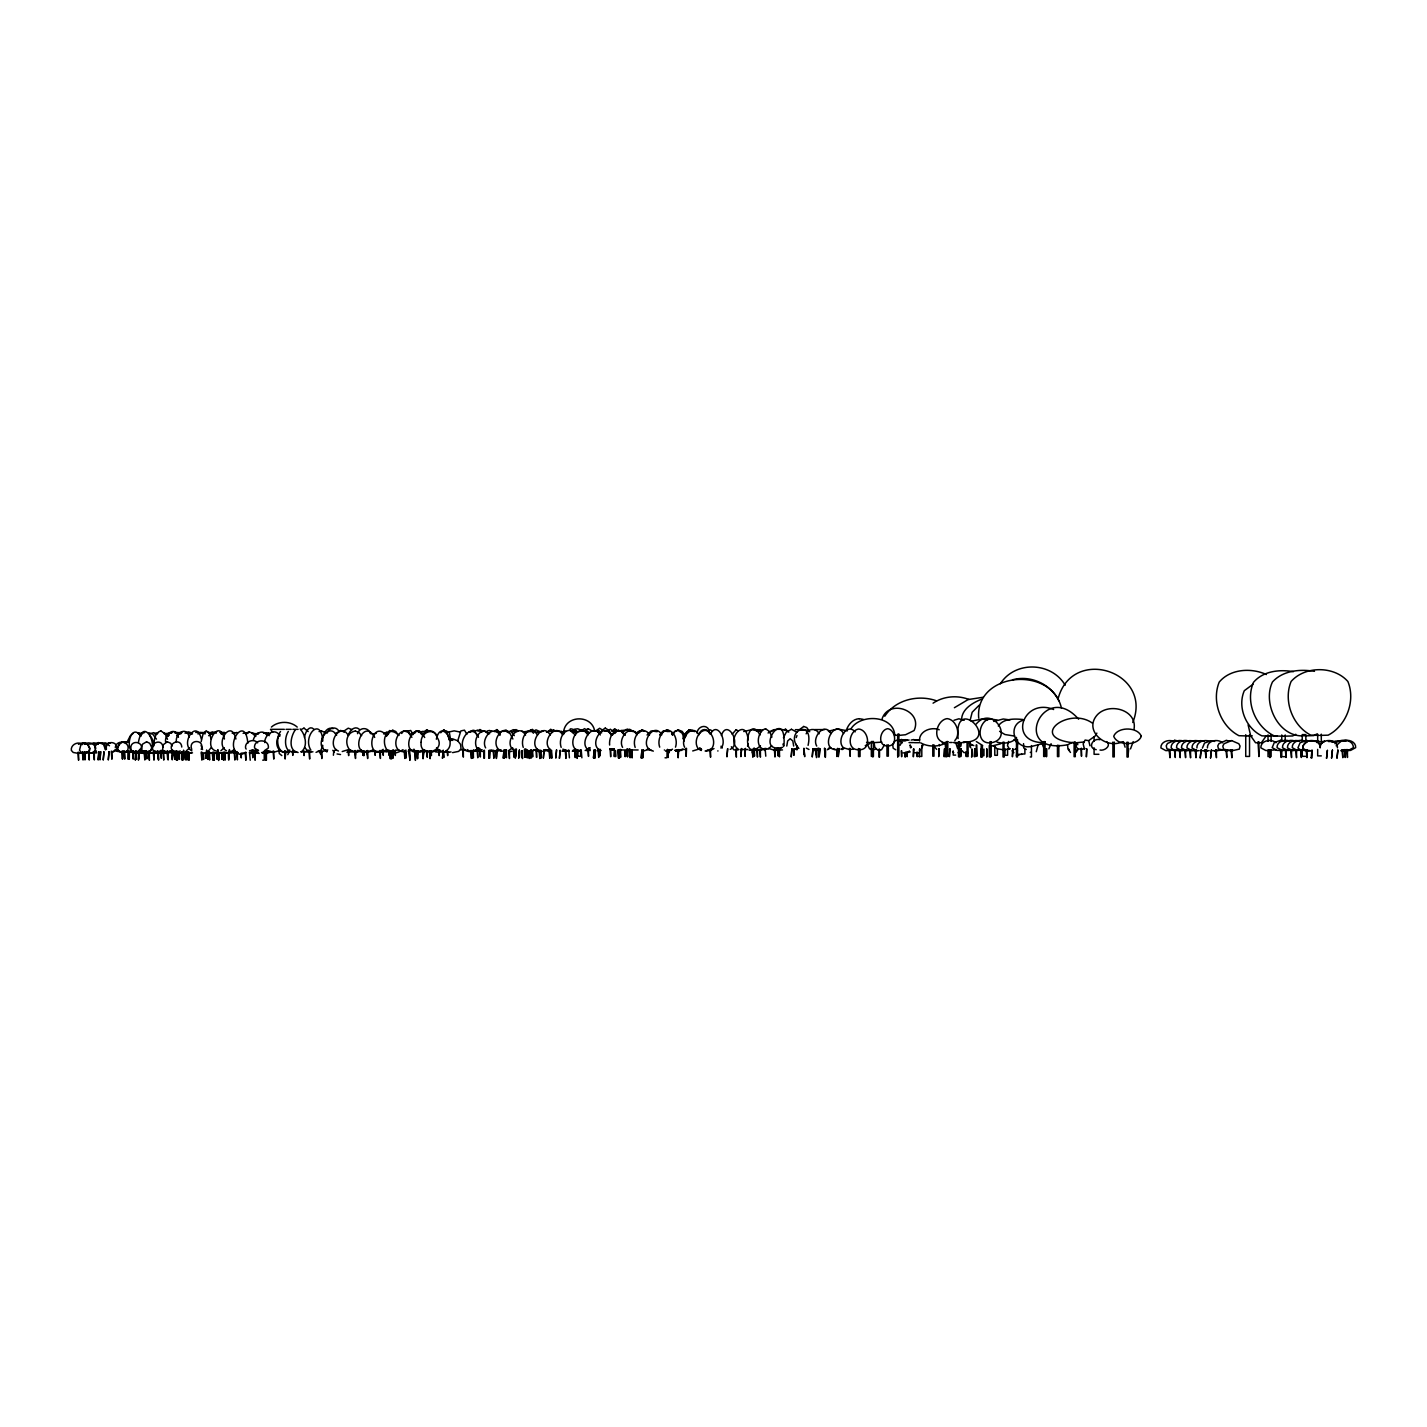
<?xml version="1.0" encoding="UTF-8"?>
<svg xmlns="http://www.w3.org/2000/svg" width="1427" height="1427" viewBox="0 0 1427 1427"><rect width="100%" height="100%" fill="white"/><g stroke="black" fill="none" stroke-linecap="round" stroke-linejoin="round"><path stroke-width="1.5" d="M106.419 749.425C104.563 739.186 120.207 741.219 116.318 750.566L111.681 752.386M154.098 745.643C153.866 740.417 154.883 732.497 160.859 730.909M278.836 749.46L279.264 753.51L281.832 755.596M450.771 740.649L449.362 732.622L445.955 730.785L443.422 731.23M609.632 745.055C609.026 739.257 611.666 730.981 618.39 730.321M786.776 746.071L787.633 740.988L790.166 738.704L792.823 740.988L793.68 746.071M919.594 741.005C918.613 731.213 931.349 726.397 939.216 729.768M961.62 720.492C961.174 709.433 972.518 702.815 981.491 699.248M970.092 720.492L972.162 712.287L979.1 705.259M978.708 718.156C974.73 672.242 1051.628 665 1061.456 708.131M1196.914 747.944C1196.415 741.879 1204.388 739.222 1209.186 741.202M1202.372 748.14L1204.513 743.057L1210.827 740.774M1207.403 747.909C1207.028 740.577 1217.837 738.401 1222.493 742.807M1302.976 748.069L1302.94 745.982M1089.96 745.804L1088.73 740.684L1085.126 740.042L1083.164 743.824L1084.359 748.943M910.426 747.855L910.408 745.215M922.181 747.712L922.163 745.072M960.888 746.232L961.334 743.289M1072.426 742.379L1067.592 744.769L1067.931 749.014L1070.482 752.457M1134.037 729.143C1137.462 709.647 1108.94 702.173 1097.274 714.856C1083.111 730.535 1105.961 749.692 1122.3 741.772M970.235 742.861L970.235 747.249M201.153 741.719L203.116 733.692L206.237 730.731L209.537 733.692L211.196 739.115M452.591 752.618L458.691 751.369L461.046 748.658L460.546 744.412L457.764 740.809L460.814 730.945L464.453 730.16L466.897 734.227M138.383 742.468C144.288 709.879 165.568 761.197 140.256 750.317M165.603 741.951C164.373 733.353 175.985 725.844 178.429 737.295M176.359 741.826C175.129 733.228 186.741 725.701 189.185 737.153M322.145 740.845C322.556 735.44 326.23 726.004 333.169 728.608M264.798 742.611C264.316 734.566 275.393 726.682 279.888 736.189M683.943 741.237C684.318 736.653 688.117 726.985 693.95 731.427M1133.181 741.63L1130.505 748.907M322.823 745.429L320.95 750.192L316.063 752.368M884.455 744.858L881.476 749.817L877.837 750.227L874.84 747.249L874.109 742.932M1023.551 743.628L1023.694 747.944L1026.263 749.514M1076.44 743.306L1076.154 746.482L1077.546 748.533L1081.22 749.46L1085.091 748.533M900.205 745.215L902.042 741.041L905.36 739.65M304.468 737.474C304.932 733.282 308.838 724.434 313.886 729.179M747.552 746.089L748.14 743.788M783.994 745.536C786.366 703.101 752.35 754.526 782.692 747.32M808.092 745.358C814.157 717.531 783.209 731.409 798.87 748.497M1057.978 699.159C1071.855 644.933 1153.373 671.671 1132.77 722.472M436.341 739.222C440.979 717.888 458.067 744.43 445.741 751.012M289.182 751.958L287.772 754.687M563.683 731.284C566.18 714.731 592.205 714.731 594.702 731.284M115.284 747.445C116.657 738.651 131.248 741.683 127.556 750.441C124.987 753.081 119.101 753.046 117.513 749.318L118.94 744.18L122.74 741.915M117.513 747.445L120.136 743.431M1051.11 743.699L1048.863 748.872M386.449 736.403L389.446 730.57L393.067 731.355M422.499 736.189L424.764 731.141L426.851 729.875M675.488 747.159C677.771 740.97 674.882 730.999 667.461 730.107M697.018 733.121C697.625 725.861 707.489 723.489 709.433 731.391M127.592 741.077L130.374 735.672L133.317 733.193M253.292 740.363C254.131 734.227 262.318 728.43 266.76 734.941M682.802 738.704C683.836 733.728 689.437 727.699 694.592 731.587M783.441 737.67L786.223 732.247L791.414 729.286M796.23 737.598L796.962 735.529M1302.976 746.196L1305.081 742.771M1336.171 745.822L1341.148 740.97L1346.018 741.166M201.243 749.407C205.292 738.901 187.704 738.918 191.771 749.407M721.384 735.494C727.164 718.156 742.094 744.27 730.214 749.353M846.461 729.893C848.423 724.399 852.989 718.958 859.215 718.709M685.263 734.316L689.045 729.768M732.176 734.245L736.118 729.696M348.277 735.19C349.526 730.731 354.788 725.201 359.336 729.304M1077.403 749.014L1075.958 751.583M1078.295 749.121L1075.744 752.564M280.53 731.516C274.483 738.847 278.301 758.361 289.824 750.031M288.308 731.427C283.812 738.187 283.884 754.865 295.496 751.512M1266.231 735.85L1261.343 742.771L1255.564 742.771L1250.694 735.85L1248.126 724.88M95.823 750.245L91.827 752.974L86.03 752.974M115.551 749.906L111.556 752.618M139.168 750.459L139.757 749.318M882.029 719.03C888.789 698.16 923.358 710.646 914.065 730.57L905.521 734.744L898.618 735.422M386.628 735.137L389.196 731.926M412.385 734.727L416.773 731.052L419.288 731.516L421.857 734.727M211.053 747.784L208.503 750.905M387.698 734.798L389.963 731.516L392.764 730.249M660.202 734.905L663.466 730.856L668.3 731.623M672.652 734.762L674.917 731.48L677.718 730.214M699.373 733.87C700.835 728.145 708.274 728.145 709.736 733.87M710.682 733.763C717.353 720.689 727.859 741.862 720.885 748.033M1096.864 733.121L1095.222 735.94L1088.979 740.435M1008.532 741.416L1007.498 745.697L1009.317 748.836M440.711 732.764L443.815 729.803M547.504 732.212L550.626 729.251L552.909 730.517M638.975 732.872L642.239 729.91M1016.684 748.016L1017.701 743.717L1014.74 739.935M327.104 733.139C328.727 727.841 336.148 725.701 338.93 731.284M357.517 733.656C359.515 726.932 368.469 726.949 370.467 733.656M829.765 747.177L827.517 749.764M921.574 747.605L923.108 745.215M998.276 726.004C1003.556 718.28 1014.579 718.691 1022.963 719.511M295.318 729.857C290.662 736.136 287.755 750.763 298.1 752.511M798.638 730.267L803.686 726.468M1303.457 744.894L1307.899 741.13M909.391 750.941L907.483 752.903L903.13 752.903M1036.27 751.726L1038.089 744.912M884.758 716.247C895.478 699.605 918.506 694.289 936.576 700.853M167.922 736.386L169.064 734.798M280.138 734.53C272.896 741.701 277.98 755.935 289.11 751.744M423.337 735.083C426.245 728.109 435.503 730.214 437.215 736.849M612.29 735.155L615.126 731.873L618.622 730.588M647.055 734.976L651.122 730.927L657.169 731.694M659.773 734.905L662.592 731.623L667.444 730.107M671.974 734.637L674.81 731.355L678.592 730.071M806.13 733.835C808.52 728.02 816.69 728.02 819.08 733.835M189.577 747.873L186.17 751.012M224.253 747.677L220.846 750.816M478.491 747.784L475.084 750.905M590.1 747.605L586.675 750.745M760.448 745.786C739.864 764.569 747.195 711.306 760.056 735.048M771.757 745.786L768.332 748.907L765.568 749.425M1000.309 683.818C1014.972 660.612 1051.396 661.736 1065.202 685.21M346.957 752.368L348.58 750.299M851.259 728.359C861.177 713.322 894.176 715.391 894.8 735.779M401.647 733.46L403.003 731.766M413.598 733.567C415.756 728.733 421.91 730.695 423.052 735.155M524.654 734.013L527.009 731.552L530.862 731.552M614.876 733.46L616.232 731.766M335.345 733.87L340.536 730.41L344.335 731.89M343.104 731.623L348.277 728.162L352.094 729.661M372.197 734.37L376.246 733.282M257.752 749.817L253.489 752.939L250.046 753.456M478.973 748.016L474.692 751.155L471.249 751.654M512.65 747.677L508.387 750.816M954.806 740.577C961.245 734.138 956.393 719.565 947.118 718.619C937.022 719.922 931.92 738.562 942.926 742.165M393.549 751.28L391.462 752.154M475.334 750.12L473.193 750.977M607.741 731.391L610.31 729.197L613.128 731.391M611.844 731.213L614.413 729.019L617.231 731.213M612.629 731.284L615.198 729.09L618.016 731.284M407.07 731.248L410.708 730.481L413.152 734.53M477.813 730.838L479.918 729.554M494.777 730.874L496.881 729.589M503.909 731.516L504.89 730.624M513.881 730.838L515.968 729.554L518.251 730.838M528.151 731.516L530.38 730.249L533.537 733.21M530.148 730.624L532.396 729.358L535.553 732.319M551.625 731.391L553.73 730.107M572.726 731.391L574.831 730.107L577.114 731.391M596.201 731.248L598.305 729.982M618.105 731.177L621.744 730.41L624.17 734.459M665.018 731.07L667.122 729.803L669.406 731.07M708.06 731.034L710.147 729.768L712.43 731.034M176.645 735.601L181.835 732.64M208.645 735.69L214.121 732.729M550.198 735.012C541.85 720.457 526.688 746.303 540.102 750.638M621.851 732.426L627.327 729.465M636.264 733.46C639.546 728.769 647.252 729.714 649.517 734.941M769.296 732.533L774.772 729.554M1319.565 744.305L1324.559 741.398M1334.976 743.699C1339.792 738.294 1353.349 738.901 1353.402 747.694L1348.408 750.406M84.603 742.771L80.804 745.055L79.52 750.138L80.929 752.19L84.782 753.117L89.419 751.298L89.865 748.265L87.903 744.252L84.746 742.771M162.482 750.263L157.844 752.083L153.01 750.263C149.353 742.557 162.357 738.062 162.928 747.231M172.132 750.299L167.512 752.118L162.678 750.299L162.963 744.93L167.316 741.772M300.972 729.625L304.005 728.127M469.376 732.14L472.783 730.303M509.885 731.498L513.292 729.643L517.412 731.498M532.61 731.694L536.017 729.857L540.137 731.694M954.378 707.721L968.148 699.551L983.364 697.232M706.329 750.959L707.346 750.103M713.999 748.586L710.343 750.459L708.06 749.942M875.928 748.818L872.825 750.12M581.128 730.802L584.642 728.608L589.405 732.979M596.397 730.463L599.625 728.269L603.157 730.463M602.033 730.285L605.244 728.091M1015.756 738.758C1010.887 743.521 1003.288 743.752 997.009 742.201M976.282 723.953C992.657 704.67 1014.633 739.364 990.677 742.861M768.083 732.996C773.363 728.252 781.711 728.537 787.918 731.177M271.398 727.074C278.372 720.831 290.252 720.831 297.226 727.074M469.251 731.997L474.103 731.23L477.367 735.28M481.184 732.105L484.413 730.802L489.622 733.763M536.552 732.354L541.404 731.569M546.487 732.176L549.288 730.909M621.994 730.553L626.845 729.786M910.265 751.868L904.789 752.742M958.106 752.742L959.212 751.868M903.701 740.863L909.106 740.007M245.961 752.439L241.074 754.615M301.151 751.922C308.268 746.767 305.449 734.655 300.169 728.965M308.91 750.085L304.04 752.261M381.615 750.513L383.221 749.336M403.003 749.674C377.994 765.889 379.832 717.745 399.043 735.422M439.07 749.817L431.346 752.243M383.578 733.906L387.092 731.855M140.702 750.424C122.223 762.482 128.929 719.083 140.863 736.154M232.298 750.816L234.42 749.443M501.091 749.871L496.204 751.726L491.049 749.871M531.825 751.226L533.948 749.871M562.684 751.012L564.807 749.657M682.855 749.032L677.718 750.905M78.449 744.323L82.605 742.843M84.657 744.359C88.42 741.13 94.913 743.556 95.823 748.372M89.723 744.252L93.879 742.771L98.267 744.252M94.253 744.056L98.392 742.575L102.798 744.056M104.385 744.02L110.575 742.789M140.827 733.799L144.609 732.533M149.996 733.942L153.492 732.657L157.291 733.942M154.58 733.942L158.361 732.657M164.176 733.799L170.223 733.032M168.957 733.656L172.453 732.39M170.758 733.103L171.989 732.336M179.231 733.728L180.48 732.961M184.993 733.139L188.489 731.873L192.288 733.139M197.889 733.906L201.671 732.64M208.984 733.139L212.48 731.873L216.28 733.139M209.466 733.942L213.247 732.657M221.149 733.906L224.949 732.64M233.404 733.692L236.9 732.426M245.676 733.21L249.172 731.944M246.229 734.049L247.46 733.264M255.701 733.977L259.197 732.693M473.764 731.587L477.26 730.321M500.003 731.873L503.785 730.588M511.972 731.98L518.019 731.195M523.905 731.801L529.952 731.034M536.927 732.069L542.991 731.302M547.79 732.033L551.286 730.767M561.935 732.247L565.716 730.981M573.85 732.212L579.915 731.445M640.634 730.892C635.247 734.138 633.071 741.63 635.158 747.427M665.178 730.606C659.791 733.87 657.615 741.362 659.702 747.159M756.417 730.963L760.199 729.696M1014.775 749.478L1015.899 748.836M945.994 742.914C938.502 747.07 928.246 747.07 920.754 742.914M675.845 750.941L677.433 750.031M626.007 729.482L628.379 729.482M933.08 703.172C943.515 696.073 957.374 694.985 969.04 699.498M1295.787 734.281L1292.648 735.957L1283.497 736.207M953.985 720.278L958.873 718.798L964.206 720.278M141.986 751.512L135.886 753.385L129.447 751.512M145.055 751.494L138.954 753.349L135.155 752.85M155.293 751.619L149.193 753.492L145.411 752.974M159.913 751.494L153.813 753.349L150.031 752.85M164.515 751.494L158.397 753.349L154.615 752.85M235.009 751.28L228.909 753.153L225.109 752.635M255.594 750.763L249.493 752.635M262.978 752.885L265.636 751.512M267.687 750.798L261.587 752.653M270.185 751.512L264.049 753.385M272.521 751.547L266.243 753.385M279.692 750.459L273.592 752.314L267.152 750.459M327.746 749.942L321.646 751.797M333.757 750.905L336.415 749.55M348.331 749.657L342.23 751.53M361.441 749.871C346.618 759.985 340.5 733.442 355.305 731.052M373.571 749.906L367.47 751.761M386.325 749.835C363.314 763.177 370.984 717.246 386.539 735.565M398.846 749.692L388.911 751.904L382.472 750.656M408.122 751.191L410.78 749.835M423.569 749.996L417.469 751.868M499.789 749.657L493.688 751.53L489.889 751.012M537.408 749.175L531.308 751.048M544.204 750.977L546.862 749.621M550.001 749.282L543.883 751.137M572.691 750.531L575.331 749.175L581.378 751.048M585.159 750.531L587.817 749.175M597.467 750.602L600.125 749.246M649.321 749.211L643.22 751.084M669.869 750.531L672.527 749.175M701.335 750.495L698.695 749.139L692.719 750.941M766.335 748.515L760.234 750.388M780.926 748.39L774.504 750.245M797.854 748.105L791.735 749.978M818.884 748.105L812.766 749.978M828.231 749.193L830.871 747.837M840.806 749.157L843.464 747.802L849.636 749.585L853.435 749.086M1316.978 733.942L1313.678 735.618L1304.653 735.868M1306.24 742.183C1310.949 738.508 1320.546 741.112 1320.207 747.837C1319.69 738.116 1337.955 738.08 1337.438 747.837M1316.622 742.468L1324.381 741.237M1332.104 742.325L1337.295 740.845L1341.095 741.487M1000.862 743.752L990.053 746.535M1041.817 743.806L1031.007 746.606M1023.712 720.082C1006.713 724.399 1013.991 749.371 1030.508 746.606M757.612 749.496L749.139 750.281M842.001 749.603L843.749 748.8M993.745 721.438L1003.252 718.994L1009.959 719.922M628.023 729.857L629.628 729.268L632.875 731.462M1252.87 684.354L1244.308 690.686C1237.138 707.078 1245.878 728.18 1261.86 735.85L1269.816 736.064M180.373 750.977L176.716 751.904M865.261 745.607L869.489 743.806M897.672 740.631L901.579 739.525M971.216 721.277L981.473 719.065L987.787 719.85M448.774 739.685L452.555 738.829L457.764 740.809M100.675 743.271L105.509 742.878L109.504 745.786M121.491 742.575L122.49 742.129M125.451 742.611L129.036 741.986M743.717 731.534L751.69 729.679L761.304 731.534M829.854 730.838L837.81 728.983L847.424 730.838M586.675 729.304L588.299 728.822M418.396 732.354L423.284 731.302M449.273 731.908L454.178 730.856L459.494 731.908M506.014 730.249C496.65 730.57 491.494 747.213 501.127 750.816M755.721 730.125L757.077 729.625M784.101 729.714L785.581 729.215M963.796 742.629L966.4 741.755M83.265 752.457L78.378 753.385M125.077 752.029L127.181 751.351M131.266 752.065L133.389 751.387M137.884 751.351L132.996 752.297L127.841 751.351M144.091 751.315L128.252 752.332M257.484 749.978L249.564 750.656M264.352 750.727L268.347 747.998C269.632 738.526 253.292 738.526 254.559 747.998L258.555 750.727M1328.359 741.505L1335.654 741.505M1343.378 740.934C1348.194 738.954 1356.149 741.612 1355.65 747.659L1350.656 750.388L1342.236 750.87M1010.334 748.765L1003.948 749.817M403.984 730.999L407.837 730.999L411.101 735.048M494.152 731.552L498.005 731.552L500.342 734.013M507.174 731.569L511.027 731.569L514.291 735.636M557.85 731.337L561.703 731.337L564.057 733.799M570.265 731.052L574.118 731.052L576.472 733.532M581.859 731.052L585.712 731.052L588.049 733.532M593.24 731.123L597.092 731.123L599.429 733.603M604.816 731.123L608.669 731.123L611.915 735.19M617.231 730.999L621.084 730.999L624.33 735.048M412.171 733.282L414.954 732.854M914.921 740.024L919.202 740.024M1013.937 739.971L1016.131 739.436M1175.812 749.978L1165.913 750.656L1160.918 747.944C1160.419 741.879 1168.392 739.222 1173.19 741.202M1181.128 749.728L1174.706 750.673L1166.965 748.854L1166.234 745.822L1167.447 743.485L1174.706 740.328M1186.051 749.906L1179.63 750.834M1191.438 749.871L1181.538 750.548L1176.544 747.837C1176.026 741.772 1184 739.132 1188.816 741.095M1196.397 750.049L1186.497 750.727L1181.502 747.998C1181.003 741.951 1188.976 739.293 1193.775 741.273M1204.299 750.763L1206.957 750.085M1214.609 750.87L1217.267 750.192M1222.297 749.942L1216.196 750.87M1232.643 749.835L1226.221 750.78L1218.48 748.943L1217.748 745.911L1218.961 743.592L1226.203 740.435M1275.774 749.871L1265.874 750.548L1260.879 747.837C1260.505 740.506 1271.296 738.348 1275.97 742.736M1291.97 749.728L1282.07 750.406L1277.076 747.694C1276.576 741.648 1284.55 738.99 1289.348 740.97M1297.393 749.799L1287.493 750.477L1282.498 747.766C1281.981 741.719 1289.954 739.061 1294.753 741.023M1302.387 749.942L1292.487 750.62L1287.493 747.909C1286.976 741.844 1294.949 739.204 1299.765 741.166M1307.168 749.728L1297.268 750.406L1292.273 747.694C1291.774 741.648 1299.747 738.99 1304.546 740.97M1341.077 750.923L1343.717 750.245M1346 750.62L1348.658 749.942M675.56 750.816L677.629 750.281M919.256 752.76L914.885 752.76M968.237 752.6L963.885 752.6L961.994 750.62M411.44 750.156L409.174 750.656M465.184 749.835L460.832 749.835M482.183 749.746L477.831 749.746L477.76 757.773L477.082 749.853M497.078 750.281L499.147 749.781M600.571 750.156L598.305 750.656M669.388 749.978L667.122 750.495M738.241 749.871L733.888 749.871L731.337 746.749M759.342 749.817L754.99 749.817M174.825 732.889L181.461 732.443M186.473 733.193L188.721 732.693M195.749 732.443L200.565 732.443M200.85 732.515L205.666 732.515M214.371 732.408L216.619 731.908M219.812 732.443L224.628 732.443M220.846 733.228L223.397 732.729M232.119 733.103L234.67 732.604M243.125 733.335L245.373 732.836M252.365 733.264L258.412 734.049M263.674 733.193L266.385 732.729M319.077 731.605L321.61 731.106M341.909 730.838C333.436 732.122 329.298 747.837 338.431 751.012M404.34 731.016C394.351 732.461 391.694 752.439 404.323 751.69M484.128 730.802C474.121 732.247 471.481 752.225 484.11 751.494M487.053 731.034L489.3 730.535M530.987 730.356C523.763 731.587 520.98 741.255 523.245 747.391M568.909 730.356C561.685 731.587 558.92 741.255 561.168 747.391M581.378 730.356C573.725 731.676 569.997 743.699 575.259 749.175M629.396 730.963L635.461 731.73M801.956 729.714L808.021 730.481M990.284 718.726C978.316 720.243 975.176 743.931 990.267 742.861M911.193 740.06L913.601 739.596M917.222 740.131L919.63 739.668M574.403 729.233L577.774 728.787L582.323 730.624M146.553 741.808L142.629 744.091L139.864 751.244L136.011 752.19L131.373 750.37C127.859 739.899 143.735 739.864 141.772 750.334L146.606 752.154M163.891 751.084L160.876 751.601M186.955 752.796L184.047 752.796M393.014 750.941L395.778 750.424M512.008 751.262L508.993 751.761M542.385 751.262L539.352 751.761L534.465 749.906M572.334 751.244L574.831 750.798M665.517 751.048L668.282 750.531M897.975 739.703L894.729 741.184L892.767 745.197L893.195 748.23L895.764 749.799M352.059 751.708L348.295 752.297M359.301 751.369L355.537 751.958M367.613 751.886L363.849 752.475L357.713 750.299M1067.592 744.769C1009.567 755.472 1043.547 679.02 1078.634 719.208M171.436 752.707L164.194 752.707M180.89 752.707L175.699 753.206L169.581 751.351L167.03 752.814L159.788 752.814M186.509 752.635L181.639 753.171M191.468 752.742L187.704 753.242M192.502 752.885L184.226 752.742M205.167 752.814L201.528 753.313M212.855 752.742L205.595 752.742M213.283 753.349L217.6 752.903M222.291 753.01L215.049 753.01M228.427 752.814L219.633 752.903M238.148 752.778L230.906 752.778M258.394 752.939L251.152 752.939M263.246 753.385L266.706 752.885M312.941 751.779L309.16 752.279M481.042 750.495L477.278 751.012M569.195 751.155L561.953 751.155M581.128 751.119L573.886 751.119M666.427 751.048L671.225 750.299M678.628 750.763L682.07 750.263M705.134 751.012C717.763 751.744 715.123 731.766 705.116 730.321C697.232 731.248 693.361 743.628 698.695 749.139M859.036 749.692C871.79 750.477 868.972 730.018 858.733 729.019C848.726 730.428 846.068 750.441 858.697 749.692M122.49 742.201L124.292 741.879M1012.528 679.805C1030.508 674.81 1050.771 684.104 1058.888 700.818M146.606 752.154L151.244 750.334L151.672 747.302L149.71 743.289L146.606 741.808M959.336 742.932L964.17 742.325M1100.003 750.049C1104.534 751.137 1111.776 745.643 1106.639 741.594M1280.608 740.292L1274.293 742.575L1272.153 747.659L1277.147 750.388L1284.389 750.388M1309.183 740.952L1315.23 741.344M1314.249 741.237L1316.497 740.988M795.356 729.679L805.506 729.679M814.46 729.589L824.61 729.589M1075.137 742.878L1084.145 741.969M366.917 751.619L359.675 751.619M371.163 751.351C347.367 758.219 363.064 715.48 374.695 737.402M378.958 751.423L371.716 751.423M386.717 751.69L379.475 751.69M421.357 751.458C397.348 758.486 412.92 715.569 424.693 737.509M427.048 751.583L419.806 751.583M439.141 752.207L442.602 751.868M447.632 752.279L451.075 751.94M96.893 752.867L91.096 752.867M122.312 752.297L129.429 751.28L129.268 759.164L128.038 759.164L128.038 751.226M1199.197 750.656L1191.955 750.656L1186.961 747.944C1186.443 741.879 1194.417 739.222 1199.215 741.202M1205.708 750.905L1209.168 750.656M1306.722 750.834L1310.182 750.584M872.825 742.718L881.815 742.129M417.219 751.744L418.557 751.672M445.688 751.476L447.043 751.387M537.818 750.459L534.18 749.657L536.962 750.977M1252.246 735.833L1247.911 735.957M1320.046 735.404L1328.162 735.173C1346.642 725.54 1355.775 700.728 1347.891 681.517C1334.102 665.731 1304.867 665.731 1291.078 681.517C1283.194 700.728 1292.327 725.54 1310.807 735.173L1319.208 735.404M1270.048 736.064L1277.272 735.85M782.495 749.942L775.753 749.942M664.607 749.996L664.34 749.996M718.013 750.941L717.745 750.941M913.53 749.924L913.28 749.924M919.559 749.996L919.309 749.996M949.668 749.799L949.401 749.799M986.931 749.96L986.681 749.96M859.25 718.709L863.317 719.369M803.704 726.468L806.737 727.538L809.733 731.73M605.262 728.091L608.776 730.285L611.791 735.315M765.55 728.733C757.238 730.856 754.722 748.818 765.3 749.425M284.312 729.34L270.524 729.34L272.682 732.283M286.024 729.34L291.215 729.34M292.838 729.34L298.1 729.34M791.432 729.286L796.908 732.247M479.954 729.554L482.201 730.838M496.917 729.589L500.163 732.568M757.113 729.625L759.36 730.909M426.905 729.875L429.135 731.141M443.868 729.803L447.115 732.764L448.791 738.187M689.098 729.768L691.328 731.034M392.782 730.249L395.796 731.516L398.062 734.798M506.05 730.249L508.297 731.516M553.765 730.107L556.013 731.391M598.359 729.982L601.605 732.943M677.718 730.214L682.106 733.175L684.336 738.597M477.278 730.321L481.06 731.587M489.318 730.535L491.851 731.034M531.005 730.356L534.786 731.623L537.604 734.905M581.413 730.356L585.195 731.623L588.013 734.905M641.472 730.499L644.005 730.999M666.124 730.356L669.905 731.623M341.927 730.838L345.709 732.105L348.545 735.387M551.304 730.767L553.854 731.266M618.64 730.588L621.191 731.088M160.876 730.909L165.264 733.87L167.494 739.293M404.358 731.016L408.158 732.283L411.904 737.331M522.032 731.106L525.047 732.39M549.306 730.909L552.32 732.176M174.272 731.837L179.499 733.799M207.611 731.944L211.178 733.21M249.19 731.944L252.971 733.21L255.79 736.493M175.717 732.533L178.25 733.032M176.894 732.461L179.677 733.032M187.722 732.568L191.503 733.835M209.091 732.568L212.873 733.835M138.651 732.657L142.432 733.942M148.89 732.8L152.671 734.067L156.435 739.115M188.756 732.693L192.538 733.977M245.39 732.836L247.941 733.335M1099.967 739.703C1092.69 737.581 1087.231 748.212 1096.204 749.657M1174.724 740.328L1178.506 740.97M1280.625 740.292L1284.407 740.934M1226.221 740.435L1230.003 741.059M1231.572 740.595L1224.027 743.752L1222.814 746.089L1223.545 749.121L1231.251 750.941L1239.314 749.121L1240.045 746.089L1238.832 743.752L1231.59 740.595M1306.686 740.506L1300.086 742.771L1297.928 747.873L1300.282 749.906L1306.704 750.834M1210.845 740.774L1214.627 741.416M1316.515 740.988L1319.065 741.237M167.351 741.772L170.616 743.253L172.275 745.964M959.622 741.755L959.693 756.578L958.498 756.578L958.498 741.755M1075.227 741.844L1075.298 756.667L1074.103 756.667L1074.103 741.844M122.776 741.915L125.094 742.575M128.484 741.986L124.541 741.879M909.035 742.611L913.512 742.611M914.386 742.682L919.559 742.682M949.651 742.486L952.237 742.486M82.623 742.843L86.993 744.323M887.54 745.911C897.922 746.624 895.924 730.071 887.79 728.68C879.549 729.661 877.248 746.357 887.523 745.911M1046.526 748.64L1046.526 756.578M609.704 748.783L614.02 748.783M804.025 748.747L804.703 756.667L803.883 748.265L803.74 753.955M897.779 748.943L897.779 756.881M981.134 748.925L980.813 756.845L982.418 756.988L982.418 745.607M986.771 748.925L986.771 756.845M1004.091 748.783L1004.091 756.702M682.909 749.443L686.351 749.443M740.06 749.532L747.819 749.532M611.095 749.71L614.538 749.71M405.91 750.013L406.267 757.951L405.571 752.011M527.259 750.049L527.205 757.987L527.901 752.029M610.435 749.888L613.878 749.888M620.87 749.96L638.119 749.96M872.682 750.12L869.525 748.818L867.562 744.716M483.931 750.334L483.931 758.254M515.968 750.227L515.272 758.165L515.718 749.086M524.654 750.299L527.687 750.334M551.607 750.299L551.785 758.219L551.09 750.299M760.216 750.388L753.795 748.515M678.592 750.763L674.828 750.263L677.7 750.905M816.28 750.745L814.888 750.709M1344.93 750.673L1341.166 750.406M1347.177 750.638L1343.413 750.388M1205.69 750.905L1201.909 750.656M1216.161 750.87L1212.397 750.62M176.52 751.904L171.882 750.085C168.208 742.379 181.211 737.884 181.782 747.052M321.628 751.797L317.864 751.298M471.213 751.654C451.235 752.207 469.947 717.406 478.473 737.295M124.292 752.225L117.157 751.351L115.266 749.318M391.319 752.154L389.179 751.28M431.329 752.243L423.302 749.817M439.124 752.207L435.36 751.868M129.036 752.332L125.469 752.065M304.022 752.261L300.99 751.672M447.614 752.279L443.833 751.94M1030.276 752.404L1031.239 752.404M186.491 753.046L183.459 752.796M237.185 753.117L230.764 751.244M752.297 752.885L752.546 749.888M78.36 753.385L73.223 752.457L71.35 750.424C70.44 744.68 78.253 740.774 82.516 744.537M82.605 753.188L89.045 751.369L89.616 748.337L87.903 745.126M177.412 753.206L173.398 752.635M214.121 753.42L209.501 752.85M266.403 753.42L262.443 752.885M1021.34 753.991L1024.889 753.991L1024.889 749.639M1098.897 754.294L1094.081 754.294L1094.081 747.784M1018.468 754.366L1021.714 754.366M816.048 754.812L815.762 750.852M375.158 755.115L375.533 750.638M417.558 755.151L417.95 750.673M793.894 755.151L794.179 749.211M955.68 755.097L953.2 755.097L953.2 750.852M1016.309 755.186L1018.896 755.186M284.972 755.507L284.597 751.012M333.401 755.258L333.793 750.78M355.501 755.258L355.894 750.78M363.118 755.329L363.51 750.852M423.248 755.293L423.641 750.816M981.544 755.614L983.952 755.614L983.952 749.086M1321.295 755.882L1317.674 755.882L1317.674 749.371M576.954 756.292L580.575 756.256L580.575 749.906M686.209 756.328L686.53 748.408M765.782 756.185L765.086 748.265M1305.848 756.328L1302.227 756.328L1302.227 749.817M824.949 756.471C823.825 730.82 825.609 774.54 825.537 749.121M919.22 756.435L921.806 756.435L921.806 745.839M1285.21 756.667L1281.767 756.667L1281.767 750.156M629.931 756.845L629.057 748.925M905.164 756.881L905.485 752.404M1030.24 756.952L1031.453 756.952L1031.453 745.572M444.261 757.255L443.565 751.315M496.632 757.059L497.31 749.121M515.718 757.023L516.413 749.086M666.908 757.255L667.533 749.336M391.23 757.541L390.534 751.583M409.603 757.434L408.907 749.496M521.622 757.362L521.247 751.672M536.57 757.362L536.16 749.443M678.11 757.541L678.806 749.603M392.532 757.701L393.228 749.781M569.409 757.808L568.713 749.888M581.877 757.808L581.199 749.888M618.605 757.773L617.909 749.853M665.036 757.808L666.587 757.808M1311.128 757.666L1312.019 757.88L1312.019 749.96L1311.163 757.88M218.295 758.094C217.172 731.534 218.777 778.232 219.009 752.368M229.051 758.094C230.122 731.641 228.659 777.661 228.391 751.993M172.168 758.433L172.845 750.495M122.508 759.093L123.132 751.155M135.333 759.057L136.403 759.021L136.403 751.084M138.722 759.093L139.4 751.155M144.93 758.95L145.608 751.012M212.98 759.325L212.284 753.385M221.809 759.2L223.218 759.36M183.369 759.396L184.047 753.456M182.121 759.949L181.443 752.011M182.531 759.913L183.637 759.717L183.637 751.779M250.224 760.234L249.529 752.297M262.729 760.163L264.245 760.163L264.245 752.225M265.725 760.163L266.599 752.261M819.312 749.817L814.425 748.943M1303.422 735.868C1278.2 737.045 1262.289 703.029 1272.474 681.963C1282.909 670.476 1299.943 668.96 1314.481 671.314M1247.073 735.957L1238.957 735.708C1220.477 726.093 1211.345 701.281 1219.229 682.07C1230.342 668.728 1251.479 667.622 1266.409 674.543M1282.909 736.207L1274.329 735.957C1255.368 726.842 1244.986 701.781 1253.512 682.32C1263.145 670.993 1279.52 669.245 1293.415 671.671M415.667 751.672L417.023 751.744M866.564 742.361L871.951 742.718M1311.413 751.048L1305.277 749.906M1179.612 750.834L1173.511 749.906L1171.157 747.873C1170.657 741.808 1178.631 739.168 1183.429 741.13M1014.704 736.1L1004.911 734.513L999.613 731.302M79.823 752.939L82.588 753.188M1003.538 749.817L997.152 748.765L993.513 745.625M894.479 735.083L897.94 735.422M417.576 751.797L409.852 749.371M367.363 751.69L363.921 751.351L363.778 755.775L364.188 751.298M1074.263 742.878C1026.477 738.205 1068.502 705.812 1092.386 723.132M953.628 742.629L958.48 743.164M942.141 742.878L945.37 743.235M1306.704 740.506L1310.2 741.13M954.021 742.325L958.855 742.932M963.225 742.272C1003.235 741.933 953.307 692.594 958.106 738.597M1043.922 742.682C1007.016 742.611 1023.248 697 1053.643 709.522M837.025 749.657C818.92 750.531 833.653 717.46 843.66 733.532M774.469 750.245L768.368 748.39M653.352 751.119L647.252 749.246M568.891 751.048L562.791 749.175M551.268 751.458L545.168 749.585M500.039 750.78L503.481 751.28M473.8 750.495L477.242 751.012M392.407 751.565L387.234 749.674M305.681 751.779L309.142 752.279M293.516 751.779L296.977 752.279M255.736 752.885L259.179 753.385M241.912 753.01L245.355 753.527M221.185 752.814L224.645 753.313M179.267 752.635L182.71 753.153M178.161 752.671L181.818 753.313M170.776 752.011L174.237 752.528M140.845 752.707C151.993 756.916 157.059 742.664 149.817 735.494M990.195 718.958L997.027 720.011M355.519 751.958L349.401 749.781M337.057 753.955L340.518 754.544M412.385 733.032L413.884 733.282M549.27 751.601L544.383 749.728M217.814 751.315C200.708 749.55 218.973 715.569 224.449 739.008M898.029 739.703L902.381 742.861M913.619 739.596L915.849 740.06M901.579 739.525L905.289 740.631M310.836 751.815L308.071 751.226L304.647 747.57M240.806 754.615C221.827 749.371 245.23 712.055 247.834 743.289M760.216 729.696L762.464 730.196M678.61 730.071L682.106 731.355L685.852 736.403M627.345 729.465L630.841 730.731M618.408 730.321L622.422 731.873L625.258 735.155M504.908 730.624L510.099 733.603L512.882 739.008M503.82 730.588L506.068 731.088M355.323 731.052L358.819 732.319L361.637 735.601M321.628 731.106L325.124 732.39M266.225 732.693L268.651 733.228M263.228 732.693L266.314 733.193L269.239 735.672M201.689 732.64L205.185 733.906M163.552 732.64L168.743 735.601M473.496 730.303L475.316 730.749M1307.97 750.798L1303.672 749.014M1204.709 750.192L1207.367 750.87M1197.057 750.763L1192.062 748.033C1191.545 741.986 1199.518 739.329 1204.317 741.309M905.414 739.65L907.447 740.167M765.568 728.733L769.706 731.694L771.936 737.117M484.235 730.838L488.373 733.799M123.346 751.387L126.022 752.065M119.386 751.28L121.509 752.029M304.022 728.127L308.178 731.587M446.152 751.369L448.791 752.279M785.635 729.215L788.739 732.176M736.154 729.696L738.258 730.963M642.275 729.91L644.38 731.177M588.316 728.822L591.527 730.642M126.343 742.129L127.324 742.575M449.862 738.811L452.805 740.452M969.736 743.842L973.82 745.59M833.529 748.8L835.259 749.603M795.321 749.05L797.069 749.835M982.614 745.483L976.3 741.541M806.326 748.105L808.984 749.46M651.693 750.424C638.297 746.089 653.459 720.26 661.789 734.798M601.052 750.566C587.639 746.232 602.8 720.385 611.148 734.941M590.225 750.602C576.811 746.267 591.991 720.421 600.321 734.976M326.515 750.905C313.102 746.571 328.264 720.742 336.611 735.28M255.148 750.798L257.805 752.154M207.7 751.547L210.358 752.903M175.717 751.458L178.357 752.814M170.955 751.208L173.648 752.707M324.482 749.996L327.122 751.565M268.49 733.193L269.899 734.013M265.476 733.193L266.724 733.977M252.276 733.264L255.219 735.726M221.078 733.335L222.327 734.102M179.641 732.889L180.908 733.799M138.134 733.193L141.059 735.672M738.33 749.229C724.809 739.882 746.143 715.73 748.123 740.024M699.533 748.14L701.656 749.496M481.202 751.012L477.795 747.873M467.164 749.55L469.287 750.905M439.944 751.012L436.519 747.873M226.501 750.816C214.157 744.216 231.245 717.674 235.901 739.008M191.914 750.905C179.588 744.323 196.676 717.781 201.314 739.115M119.386 751.351L117.656 749.282M575.848 730.535C566.929 726.397 569.319 730.66 575.527 734.905M972.09 745.393L968.701 742.593M439.57 749.853L441.193 751.03M1013.901 752.707L1012.011 750.727M952.63 751.868L953.753 752.742M700.229 748.212L701.335 749.086M828.32 730.981L830.585 732.8M936.701 749.371L934.453 746.803M764.872 750.513L763.177 748.836M257.645 742.843C253.685 737.973 244.606 741.63 245.569 747.944L246.14 749.086M96.572 751.868L95.609 750.977C91.72 741.63 107.364 739.614 105.509 749.835L103.707 744.84M855.148 731.873C846.657 721.901 835.83 741.273 843.535 747.73M621.904 731.587L624.741 734.869M798.085 748.033L795.749 743.949M549.93 749.211C541.261 741.772 555.299 721.812 562.666 734.941M512.792 749.389C504.141 741.951 518.162 721.991 525.546 735.119M957.642 748.586L955.68 742.557M700.942 750.103L699.694 748.372M320.861 754.508L319.452 751.797M332.794 750.299L334.417 752.368M720.992 746.232L722.294 747.998M588.852 747.677L590.136 749.443M831.085 733.567C824.342 721.491 811.642 737.456 816.708 746.053M699.034 734.798C692.22 722.722 679.769 738.687 684.675 747.302M671.582 733.317L672.723 734.905M636.941 734.869C630.199 722.811 617.499 738.758 622.582 747.356M500.003 735.387C493.26 723.328 480.56 739.275 485.626 747.873M796.462 747.998L797.247 749.104M909.962 745.144L911.496 747.534M1302.94 747.873L1303.707 749.229M310.908 750.192C302.025 736.617 320.968 715.212 322.823 741.041M970.717 747.802L969.432 742.593M413.919 749.139L414.936 750.87M325.82 750.138L326.837 751.868M202.563 749.55L201.153 745.483M1068.823 749.121L1069.483 750.584M1016.827 749.264L1017.487 750.727M1125.1 747.177L1123.424 741.63M1043.458 747.142L1042.227 743.699M782.959 744.02L783.691 746.321M322.127 745.233L322.859 747.909M1077.385 743.164L1077.76 744.769M939.198 744.519L939.501 745.839M1347.463 749.532L1347.463 757.469L1346.606 749.532M1345.215 749.567L1345.215 757.505L1344.359 749.567M1342.807 749.781L1342.807 757.701L1341.951 749.781M1321.295 734.156L1321.295 740.684M1317.674 734.156L1317.674 740.684M1306.989 749.746L1306.989 757.666L1306.115 749.746M1305.848 741.13L1305.848 734.602L1302.227 734.602L1302.227 741.13M1301.335 749.567L1301.335 757.505L1300.461 749.567M1296.537 749.781L1296.537 757.701L1295.68 749.781M1291.542 749.639L1291.542 757.576L1290.686 749.639M1286.119 749.567L1286.119 757.505L1285.263 749.567M1285.21 734.959L1285.21 741.469M1281.767 734.959L1281.767 741.469M1281.196 749.532L1281.196 757.469L1280.34 749.532M1271.118 734.851L1271.118 741.362M1271.118 750.049L1271.118 756.578L1268.014 756.578L1268.014 750.049M1269.923 749.71L1269.923 757.648L1269.067 749.71M1268.014 734.851L1268.014 741.362M1258.899 741.755L1258.899 756.578L1258.025 741.755M1249.535 734.709L1249.535 756.435L1245.735 756.435L1245.735 734.709M1231.858 749.853L1231.858 757.773L1231.002 749.853M1226.792 749.674L1226.792 757.612L1225.936 749.674M1216.446 749.781L1216.446 757.701L1215.59 749.781M1205.976 749.817L1205.976 757.737L1205.101 749.817M1196.004 749.817L1196.004 757.737L1195.148 749.817M1190.564 749.888L1190.564 757.808L1189.69 749.888M1185.587 749.71L1185.587 757.648L1184.731 749.71M1180.218 749.746L1180.218 757.666L1179.344 749.746M1175.277 749.567L1175.277 757.505L1174.421 749.567M1169.979 749.817L1169.979 757.737L1169.105 749.817M1128.026 742.165L1128.026 756.988L1126.991 756.988L1126.991 742.165M1114.273 742.058L1114.273 756.881L1112.899 756.881L1112.899 742.058M1094.081 736.921L1094.081 741.255M1081.488 748.372L1081.488 756.292L1081.149 748.372M1058.834 745.197L1058.834 756.578L1057.461 756.578L1057.461 745.197M1046.49 748.64L1046.49 756.578M1017.505 739.578L1017.505 756.952L1016.47 756.952L1016.47 737.402M1007.587 748.783L1007.587 755.293L1005 755.293L1005 748.783M1004.055 742.094L1004.055 756.916L1003.02 756.916L1003.02 742.094M997.384 748.783L997.384 755.293L994.797 755.293L994.797 746.606M990.481 745.5L990.481 756.881L989.286 756.881L989.286 745.5M986.753 748.925L986.753 756.845M981.205 745.607L981.205 756.988M976.817 745.019L976.817 756.399L976.122 745.019M975.479 750.62L975.479 756.578L975.123 750.62M968.095 741.683L968.095 756.506L967.06 756.506L967.06 741.683M966.24 752.083L966.24 756.578L965.883 752.083M959.14 742.129L959.14 756.952L958.284 742.129M946.047 742.201L946.047 757.023L945.191 742.201M933.971 744.823L933.971 756.185L932.776 756.185L932.776 744.823M917.24 752.261L917.24 756.738L916.901 752.261M907.144 752.225L907.144 756.702L906.787 752.225M905.146 752.404L905.146 756.881M901.65 750.798L901.65 756.738L901.311 750.798M897.761 748.943L897.761 756.881M888.343 744.787L888.343 756.149L886.97 756.149L886.97 744.787M879.531 749.193L879.531 757.131M879.05 749.193L879.05 757.131M872.896 749.05L872.896 756.988L872.557 749.05M860.053 748.89L860.053 756.471L858.519 756.471L858.519 748.533L859.215 756.471M858.858 748.89L858.858 756.471M850.153 748.426L850.153 756.364L849.457 748.426M818.706 749.05L818.706 756.988L818.295 749.05M816.565 749.674L816.565 757.612L816.083 749.674M793.858 749.211L793.858 755.151M779.463 748.925L779.463 756.845L778.785 748.925M778.018 748.016L778.018 755.953L777.34 748.016M774.986 749.086L774.986 757.023L774.308 749.086M760.413 749.229L760.413 757.148L759.717 749.229M757.469 749.157L757.469 757.095L756.863 749.157M754.473 748.265L754.473 756.185L753.795 748.265M752.85 749.264L752.85 757.184L752.172 749.264M736.368 749.229L736.368 757.148L735.761 749.229M710.557 749.3L710.557 757.22L709.933 749.3M686.173 748.408L686.173 756.328M678.11 749.603L678.182 757.666L677.486 749.746M669.102 749.817L669.102 752.814L668.764 749.817M667.943 749.639L667.943 757.576L667.247 749.639M632.143 749.978L632.143 757.915L631.465 749.978M630.805 749.853L630.11 757.773L629.931 748.925M627.523 748.979L627.523 756.916L626.845 748.979M627.452 750.513L627.452 756.471L626.935 750.513M625.169 750.798L625.169 756.738L624.651 750.798M620.602 749.443L620.602 757.362L619.978 749.443M619.122 750.12L619.122 758.058M618.605 749.853L618.801 757.951M615.59 750.727L615.59 756.667L615.073 750.727M614.787 750.656L614.306 756.613L614.27 748.676M610.685 748.854L610.685 756.774L610.167 748.854M600.125 749.906L600.125 755.846L599.429 749.906M598.716 749.496L598.716 757.434L598.091 749.496M588.513 748.818L588.513 756.399L587.817 748.818M577.846 750.477L577.168 758.397L576.954 750.352M577.65 750.352L577.65 756.292M575.224 749.639L575.224 757.576L574.617 749.639M565.93 750.495L565.93 758.433L565.235 750.495M551.054 750.763L551.054 756.702L550.376 750.763M549.752 750.441L549.752 758.361L549.056 750.441M540.922 750.334L540.922 758.254L540.244 750.334M539.816 750.602L539.816 758.54L539.138 750.602M536.606 749.443L536.606 757.362M532.681 750.87L532.681 756.809L532.003 750.87M531.486 749.888L531.486 757.808L530.023 757.701L530.023 751.761M530.648 749.781L530.79 757.808M529.274 750.566L529.274 758.504L528.579 750.566M526.224 749.264L526.224 757.184L525.778 749.264M525.332 749.3L525.332 757.22L524.423 749.264M524.868 749.264L524.868 757.22M522.478 750.638L522.478 758.575L521.783 750.638M513.881 749.229L513.881 757.148L513.435 749.229M509.457 750.602L509.457 758.54L508.761 750.602M506.407 749.781L506.407 757.701L505.8 749.781M496.418 750.566L496.418 758.504L495.722 750.566M493.867 750.37L493.867 758.29L493.171 750.37M489.14 758.058L489.8 750.049L489.8 757.987L488.748 758.058L488.73 750.477M484.449 750.37L484.449 758.29M480.346 749.086L480.346 757.023L479.668 749.086M473.372 749.888L473.372 757.808L472.926 751.868M472.515 752.243L472.515 758.183L471.838 752.243M471.427 750.495L471.427 758.433L470.732 750.495M463.347 749.193L463.347 757.131L462.669 749.193M447.668 751.155L447.668 755.632L447.257 751.155M439.177 751.084L439.177 755.579L438.767 751.084M431.4 751.119L431.4 755.614L430.972 751.119M430.116 750.745L430.116 758.682L429.42 750.745M427.297 751.387L427.297 757.327L426.602 751.387M423.926 751.191L423.07 758.772L423.23 750.816M417.629 750.709L417.629 758.647L416.898 750.638M417.344 750.638L417.344 758.575M415.435 751.708L415.435 760.395L414.74 751.708M409.603 749.496L409.852 760.395L409.157 749.532M404.84 750.531L404.84 758.468L404.162 750.531M395.333 750.994L395.333 755.472L394.922 750.994M392.924 750.406L392.924 758.326L392.229 750.406M391.587 751.048L391.587 758.986L391.141 751.048M390.338 751.333L390.338 758.914L389.642 751.333M388.947 750.78L388.947 755.258L388.536 750.78M383.292 750.923L383.292 755.4L382.882 750.923M380.403 750.531L380.403 758.468L379.707 750.531M375.123 750.638L375.123 755.115M367.756 750.566L367.649 758.54L366.953 750.602M367.328 750.566L367.328 755.061M363.1 750.852L363.1 755.329M355.501 750.566L355.501 758.504L354.824 750.566M348.652 751.119L348.652 755.614L348.242 751.119M321.824 750.638L321.824 758.575L321.129 750.638M309.659 751.119L309.659 759.057L308.963 751.119M304.112 751.084L304.112 755.579L303.683 751.084M292.803 750.923L292.803 755.4L292.374 750.923M285.828 751.084L285.15 759.021L285.008 751.012M273.77 751.155L273.77 759.093L273.074 751.155M266.421 752.225L266.421 760.163M265.725 752.225L265.904 760.199M255.112 752.297L255.112 760.234L254.416 752.297M252.811 749.817L252.811 757.737L252.115 749.817M245.872 752.368L245.872 760.288L245.176 752.368M241.288 753.438L241.288 757.915L240.592 753.438M237.399 751.958L237.399 759.877L236.704 751.958M234.866 752.118L234.866 760.056L234.189 752.118M225.145 752.154L225.145 760.092L224.467 752.154M223.593 752.261L223.593 760.199L222.915 752.261M222.558 753.456L221.881 759.396L221.809 753.242M218.527 753.42L218.527 759.36L217.849 753.42M217.118 753.42L217.118 759.36L216.422 753.42M214.318 752.261L214.318 760.199L212.766 760.127L212.766 752.19M213.461 752.19L213.64 760.199M209.573 752.083L209.573 760.02L208.877 752.083M207.878 753.456L207.878 759.396L207.183 753.456M203.597 753.527L203.597 759.467L202.919 753.527M201.885 752.154L201.885 760.092L201.189 752.154M189.22 752.225L189.22 760.163L188.542 752.225M188.186 752.083L188.186 760.02L187.508 752.083M186.705 751.958L186.705 759.877L186.027 751.958M185.635 751.958L185.635 759.877L185.367 751.958M182.335 752.154L182.335 760.092L181.639 752.154M179.41 753.456L179.41 759.396L178.714 753.456M177.572 751.922L177.608 759.985L176.68 759.913L176.68 751.993M177.358 751.993L177.358 759.913M176.912 750.816L176.912 759.985M176.306 750.816L176.199 759.985L175.503 752.047M174.754 753.349L174.754 759.289L174.058 753.349M172.952 751.922L172.257 759.842L172.168 750.495M168.154 752.047L168.154 759.985L167.476 752.047M167.708 751.012L167.708 758.95L167.084 751.012M163.748 752.154L163.748 760.092L163.053 752.154M161.34 750.441L161.34 758.361L160.645 750.441M158.575 752.19L158.575 760.127L157.88 752.19M158.058 750.994L158.058 758.914L157.434 750.994M153.991 752.19L153.991 760.127L153.295 752.19M149.371 752.332L149.371 760.252L148.676 752.332M146.82 751.048L146.82 758.986L146.196 751.048M144.93 751.012L144.823 759.985L144.127 752.047M139.132 752.19L138.437 760.127L138.722 751.155M136.064 752.225L135.369 760.163L135.333 751.119M135.779 751.084L136.029 759.057M133.21 751.191L133.21 759.128L132.515 751.191M124.755 751.119L124.755 759.128L124.06 751.119M122.508 751.155L122.508 759.128L121.83 751.191M111.895 751.298L111.895 759.218L111.27 751.298M94.343 752.011L94.343 759.949L93.665 752.011M89.277 752.118L89.277 760.056L88.581 752.118M84.996 752.011L84.996 759.949L84.389 752.011M83.069 752.083L83.069 760.02L82.391 752.083M78.592 752.297L78.592 760.234L77.896 752.297M421.161 742.201C418.807 758.379 446.847 751.708 437.179 737.527C433.879 726.414 420.519 732.675 421.161 742.201M1141.315 736.296C1137.694 746.018 1117.341 746.018 1113.72 736.296C1117.395 726.593 1137.622 726.593 1141.315 736.296M898.885 734.227L897.672 734.227L897.672 755.953L898.885 755.953L898.885 734.227M873.413 741.541L871.344 741.541L871.344 756.364L873.413 756.364L873.413 741.541M947.796 741.576L946.761 741.576L946.761 756.399L947.796 756.399L947.796 741.576M990.98 741.683L989.946 741.683L989.946 756.506L990.98 756.506L990.98 741.683M1045.046 741.648L1043.672 741.648L1043.672 756.471L1045.046 756.471L1045.046 741.648M741.576 748.569L740.898 756.506L741.576 748.569M745.358 748.497L745.09 756.435L745.376 748.497M837.524 748.497L836.846 756.435L837.524 748.497M838.987 748.569L838.291 756.506L838.987 748.569M1128.454 748.676L1128.133 756.613L1128.489 748.676M727.645 748.711L726.967 756.631L727.645 748.711M791.914 748.818L791.236 756.738L791.914 748.818M812.944 748.818L812.266 756.738L812.944 748.818M819.883 748.711L819.187 756.631L819.883 748.711M913.672 748.89L913.351 756.809L913.69 748.89M919.755 748.943L919.309 756.881L919.791 748.943M939.037 748.747L938.716 756.667L939.073 748.747M944.531 748.854L944.21 756.774L944.549 748.854M949.865 748.747L949.401 756.667L949.883 748.747M960.995 748.818L960.674 756.738L961.031 748.818M974.766 748.854L974.445 756.774L974.784 748.854M1012.778 748.854L1012.421 756.774L1012.795 748.854M1086.714 748.943L1086.375 756.881L1086.75 748.943M971.93 749.193L971.68 757.131L971.948 749.193M503.999 750.12L503.303 758.058L503.999 750.12M505.104 750.156L504.409 758.094L505.104 750.156M519.41 750.085L518.715 758.022L519.41 750.085M544.062 749.978L543.366 757.915L544.062 749.978M556.548 749.924L555.852 757.844L556.548 749.924M594.185 749.96L593.507 757.88L594.185 749.96M595.505 750.156L594.809 758.094L595.505 750.156M619.496 750.013L618.426 750.12L618.426 758.058L619.496 757.951L619.496 750.013M641.936 750.013L641.258 757.951L641.936 750.013M643.399 749.924L642.703 757.844L643.399 749.924M1201.106 749.924L1200.25 757.844L1201.106 749.924M1211.416 750.013L1210.56 757.951L1211.416 750.013M1332.426 750.12L1331.569 758.058L1332.426 750.12M1337.884 750.085L1337.01 758.022L1337.884 750.085M183.601 750.37L182.924 758.29L183.601 750.37M206.665 750.263L205.987 758.183L206.665 750.263M443.191 750.37L442.495 758.29L443.191 750.37M560.133 750.37L559.438 758.29L560.133 750.37M1327.395 750.406L1326.539 758.326L1327.395 750.406M98.855 751.815L98.178 759.735L98.855 751.815M100.657 751.708L100.033 759.646L100.657 751.708M103.939 751.886L103.243 759.806L103.939 751.886M109.005 751.779L108.309 759.717L109.005 751.779M128.715 759.164L128.715 751.226L128.591 759.164"/></g></svg>
